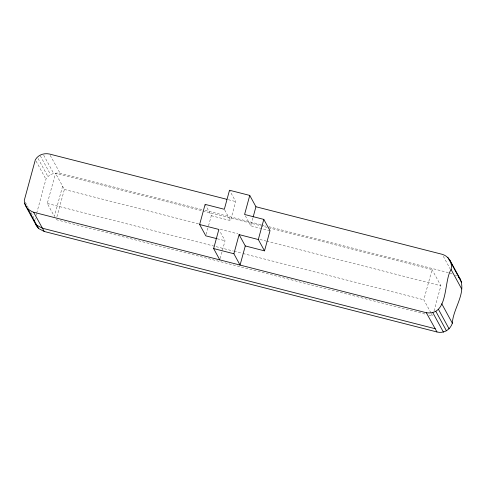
<?xml version="1.0" encoding="UTF-8"?>
<svg xmlns="http://www.w3.org/2000/svg" width="486" height="486" viewBox="0 0 486 486"><rect width="100%" height="100%" fill="white"/><g stroke="black" fill="none" stroke-linecap="round" stroke-linejoin="round"><path stroke-width="0.36" stroke-dasharray="2.43 1.82" d="M34.907 219.721L35.302 218.275M36.092 215.383L36.486 213.937M36.681 213.214L45.939 179.225C48.77 174.201 54.639 172.36 60.112 173.271L202.048 209.588M62.603 186.199L54.365 216.416L47.3 203.452L55.532 173.235L267.324 227.436M56.917 216.78L64.371 189.443L55.532 173.235M206.204 234.398L208.36 226.488M208.555 225.765L211.301 215.693L205.116 204.369M220.213 258.479L225.042 240.758L219.581 230.765M211.301 215.693L230.522 220.614L235.704 201.581L229.514 190.257M270.003 230.716L250.77 225.796L252.963 217.734M430.888 312.765L423.816 299.801L432.054 269.584L268.059 227.624M434.022 310.967L440.887 285.792L432.054 269.584M228.371 199.71L235.704 201.581M204.989 210.341L260.885 224.647M261.62 224.836L266.03 225.966M268.971 226.713L449.149 272.822M449.884 273.01L452.095 273.575M64.371 189.443L198.944 223.876M220.273 229.337L237.921 233.851M259.98 239.495L265.866 241.001M266.601 241.19L440.887 285.792M217.206 238.754L225.042 240.758M47.3 203.452L233.353 251.062M234.088 251.25L242.174 253.321M242.909 253.51L423.816 299.801M56.133 219.654L426.034 314.308M428.974 315.062L432.655 316.003L431.24 313.409M455.333 275.173L456.585 275.878M50.192 155.35L60.112 173.271M443.287 256.262L450 268.576M245.309 215.802L250.77 225.796M224.696 209.952L230.522 220.614M43.704 155.186L53.6 173.338M40.314 155.818L50.562 174.614M38.054 158.472L47.95 176.618M36.043 161.079L45.939 179.225M25.363 202.225L28.188 207.407M31.019 212.595L33.85 217.777"/><path stroke-width="0.73" d="M226.901 199.333L49.457 154.026C44.001 152.859 38.163 154.785 35.338 159.779L24.3 200.281C24.191 205.997 28.401 210.438 33.589 212.236L426.307 312.729C448.864 315.76 443.42 281.704 451.081 269.511C452.648 262.774 448.857 256.28 442.23 254.318L255.946 206.75L249.761 195.421L229.514 190.257L224.332 209.284L205.116 204.369L199.625 224.514L205.809 235.838L216.495 238.571M25.965 206.501L36.572 225.941L38.564 228.505L44.25 231.476L436.963 331.968C443.748 333.73 450.249 329.775 452.345 323.196C453.043 308.829 466.038 293.957 460.455 279.499L449.848 260.053M219.824 259.895L213.64 248.571L218.852 229.428L199.625 224.514M245.278 245.934L240.072 265.077L233.881 253.747L239.094 234.61L258.321 239.531L264.512 250.861L245.278 245.934L239.094 234.61M249.761 195.421L244.58 214.466L263.813 219.393L270.003 230.716L264.512 250.861M253.157 217.005L255.946 206.75M258.321 239.531L263.813 219.393M213.64 248.571L233.881 253.747M436.963 331.968L435.195 328.73L42.482 228.232L36.796 225.267M458.462 276.935L460.455 279.499M426.307 312.729L435.195 328.73M33.589 212.236L44.25 231.476M451.099 263.054L461.7 282.5M447.861 257.489L449.981 261.377M451.081 269.511L461.682 288.957M441.744 303.75L452.345 323.196M438.469 309.382L449.07 328.822M435.857 311.386L446.458 330.832M432.819 312.662L443.42 332.108M27.957 209.065L38.564 228.505M24.719 203.5L26.487 206.744M31.086 215.17L31.79 216.464M33.558 219.708L34.263 221.002M35.575 223.548L36.572 225.941"/></g></svg>
